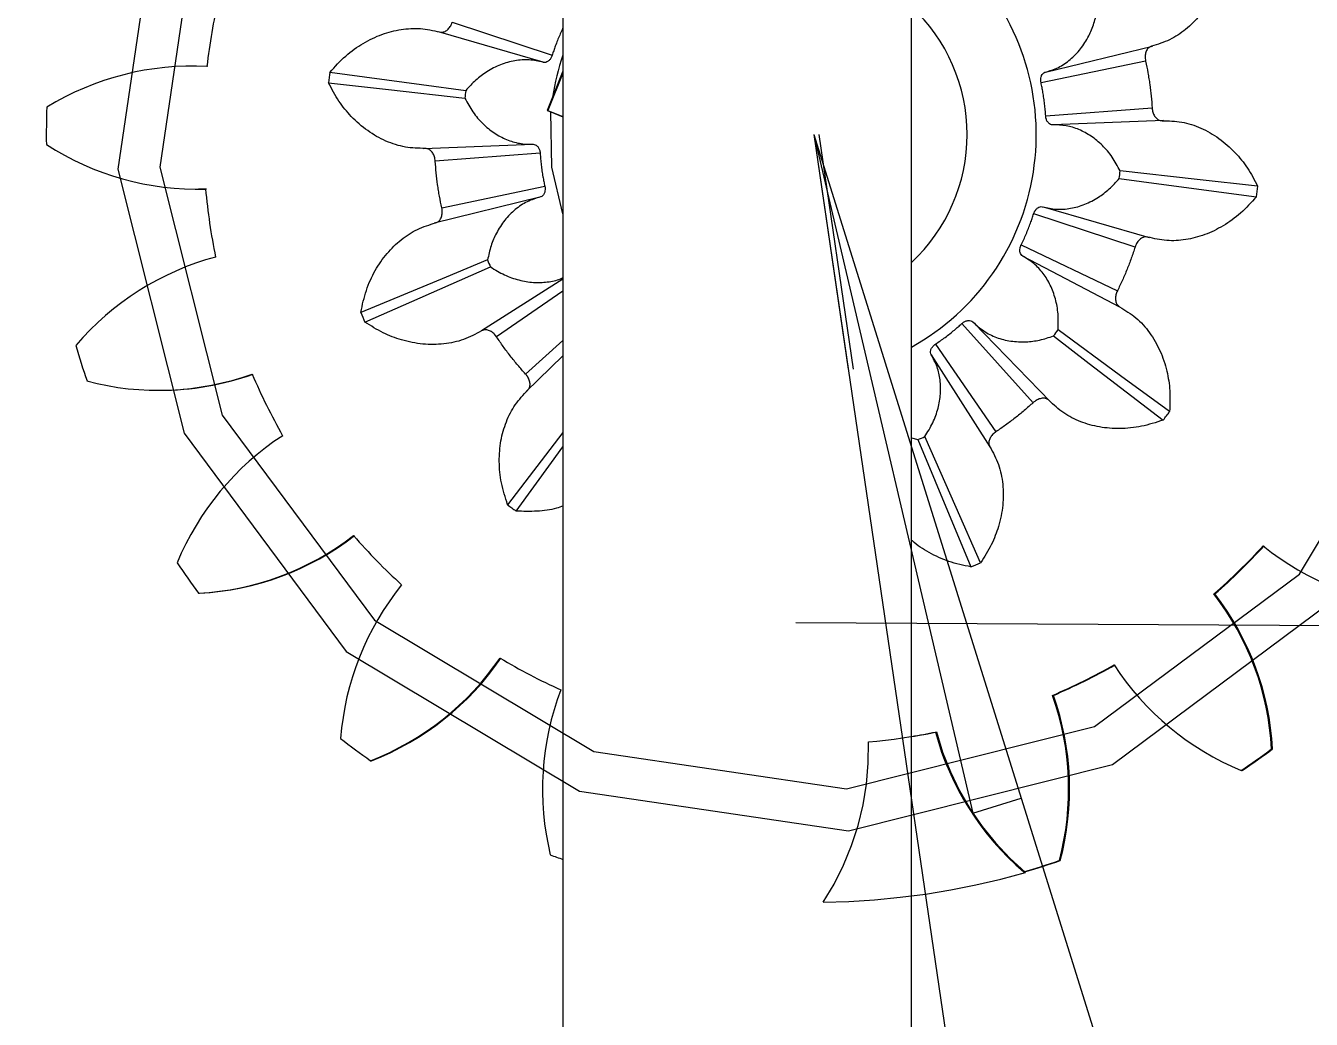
# Model space of a CAD drawing. Header units: millimetres. Extents: x -1795330 to -1787343, y -899964 to -866814.
# Drawn here: x -1787545.92 to -1787538.45, y -899894.9 to -899889.13 of the extents above; entities that cross this region are included whole.
import ezdxf

# ---------------------------------------------------------------- set-up
doc = ezdxf.new("R2010")
doc.units = ezdxf.units.MM
doc.linetypes.add('CENTERX2', pattern=[20.32, 12.7, -2.54, 2.54, -2.54])

msp = doc.modelspace()

# ---------------------------------------------------------------- linework, layer by layer
at = {"color": 7, "linetype": 'Continuous', "lineweight": 25}
for p, q in [((-1787542.7978, -899888.5291), (-1787542.7978, -899909.3366)), ((-1787540.7744, -899909.3366), (-1787540.7744, -899888.6349)), ((-1787543.4404, -899889.1129), (-1787542.8605, -899889.3058)), ((-1787542.9136, -899889.3463), (-1787543.5202, -899889.1689)), ((-1787539.9964, -899889.4037), (-1787539.3741, -899889.2519)), ((-1787539.4149, -899889.3402), (-1787540.0219, -899889.4654)), ((-1787544.942, -899889.3682), (-1787544.9476, -899889.3682)), ((-1787544.8592, -899889.3704), (-1787544.942, -899889.3682)), ((-1787542.7978, -899889.4101), (-1787542.8849, -899889.6258)), ((-1787542.7978, -899889.3987), (-1787542.8582, -899889.5481)), ((-1787542.8582, -899889.5481), (-1787542.8897, -899889.6258)), ((-1787542.8897, -899889.6258), (-1787542.8689, -899889.6341)), ((-1787542.8897, -899889.6258), (-1787542.8849, -899889.6258)), ((-1787542.8849, -899889.6258), (-1787542.7978, -899889.661)), ((-1787542.8689, -899889.6341), (-1787542.7978, -899889.6628)), ((-1787539.9949, -899889.6574), (-1787539.3767, -899889.6115)), ((-1787539.3115, -899889.685), (-1787539.9522, -899889.7095)), ((-1787543.6048, -899889.8468), (-1787542.9731, -899889.8223)), ((-1787542.9303, -899889.8744), (-1787543.5395, -899889.9202)), ((-1787544.9192, -899890.0828), (-1787544.9137, -899890.0828)), ((-1787544.8673, -899890.0822), (-1787544.9137, -899890.0828)), ((-1787543.5013, -899890.1916), (-1787542.9033, -899890.0664)), ((-1787542.9312, -899890.1285), (-1787543.5455, -899890.2805)), ((-1787539.4758, -899890.4189), (-1787540.0646, -899890.226)), ((-1787540.0096, -899890.1861), (-1787539.3933, -899890.3638)), ((-1787540.1372, -899890.4058), (-1787539.5784, -899890.6729)), ((-1787540.128, -899890.4715), (-1787539.8798, -899890.6013)), ((-1787542.7978, -899890.605), (-1787543.2709, -899890.9054)), ((-1787539.8798, -899890.6013), (-1787539.5653, -899890.7658)), ((-1787542.7978, -899890.6752), (-1787543.1835, -899890.9403)), ((-1787540.0678, -899891.3226), (-1787540.482, -899890.8633)), ((-1787540.4131, -899890.8577), (-1787539.9671, -899891.3182)), ((-1787543.0148, -899891.1562), (-1787542.7978, -899890.9607)), ((-1787540.6347, -899890.9827), (-1787540.2837, -899891.4913)), ((-1787542.7978, -899891.0511), (-1787543.0106, -899891.2571)), ((-1787540.6596, -899891.0444), (-1787540.3188, -899891.5784)), ((-1787545.1466, -899891.2507), (-1787545.141, -899891.2507)), ((-1787542.7978, -899891.4953), (-1787543.1193, -899891.915)), ((-1787540.7744, -899891.5273), (-1787540.7369, -899891.5366)), ((-1787544.9131, -899892.4292), (-1787544.9075, -899892.4292)), ((-1787539.0175, -899892.433), (-1787539.012, -899892.433)), ((-1787539.9557, -899893.0221), (-1787539.9501, -899893.0221)), ((-1787538.683, -899893.3328), (-1787538.6775, -899893.3328)), ((-1787543.9155, -899893.401), (-1787543.91, -899893.401)), ((-1787538.8538, -899893.4579), (-1787538.8594, -899893.4579)), ((-1787539.9156, -899893.9812), (-1787539.91, -899893.9812)), ((-1787540.1164, -899894.0457), (-1787540.122, -899894.0457))]:
    msp.add_line(p, q, dxfattribs=at)
at = {"color": 7, "linetype": 'CENTERX2'}
for p, q in [((-1787541.3407, -899889.7659), (-1787538.1946, -899911.1865)), ((-1787541.3407, -899889.7659), (-1787540.4171, -899893.7059)), ((-1787541.3407, -899889.7659), (-1787538.9328, -899897.4706)), ((-1787528.7455, -899892.6704), (-1787542.9089, -899892.5927)), ((-1787540.4171, -899893.7059), (-1787540.1367, -899893.6182))]:
    msp.add_line(p, q, dxfattribs=at)
at = {"color": 7, "linetype": 'Continuous'}
for p, q in [((-1787541.3407, -899889.7659), (-1787541.1408, -899891.1272)), ((-1787541.313, -899889.7659), (-1787541.113, -899891.1272))]:
    msp.add_line(p, q, dxfattribs=at)
at = {"color": 7, "linetype": 'CENTERX2', "flags": 128}
for points in [[(-1787544.9976, -899891.4989), (-1787544.0561, -899892.7664), (-1787542.7011, -899893.5772), (-1787541.1391, -899893.8077), (-1787539.6077, -899893.4228), (-1787538.3402, -899892.4813), (-1787537.5295, -899891.1263), (-1787537.299, -899889.5643), (-1787537.6838, -899888.0329), (-1787538.6253, -899886.7653), (-1787539.9803, -899885.9546), (-1787541.5423, -899885.7241), (-1787543.0737, -899886.1089), (-1787544.3412, -899887.0505), (-1787545.1519, -899888.4054), (-1787545.3824, -899889.9675), (-1787544.9976, -899891.4989)], [(-1787544.7771, -899891.3944), (-1787543.8923, -899892.5855), (-1787542.6191, -899893.3473), (-1787541.1513, -899893.5639), (-1787539.7123, -899893.2023), (-1787538.5212, -899892.3175), (-1787537.7593, -899891.0443), (-1787537.5427, -899889.5764), (-1787537.9043, -899888.1374), (-1787538.7891, -899886.9463), (-1787540.0623, -899886.1845), (-1787541.5302, -899885.9678), (-1787542.9692, -899886.3295), (-1787544.1602, -899887.2142), (-1787544.9221, -899888.4875), (-1787545.1387, -899889.9553), (-1787544.7771, -899891.3944)]]:
    msp.add_lwpolyline(points, dxfattribs=at)
at = {"color": 7, "linetype": 'Continuous', "lineweight": 25, "flags": 128}
for points in [[(-1787543.3625, -899889.5111), (-1787543.6196, -899889.4765), (-1787544.1516, -899889.4048)], [(-1787544.1591, -899889.4659), (-1787543.8115, -899889.5048), (-1787543.3678, -899889.5543)], [(-1787542.7978, -899890.2266), (-1787542.8623, -899889.9556), (-1787542.8689, -899889.6341)], [(-1787539.5675, -899890.0206), (-1787539.3081, -899890.0553), (-1787538.7715, -899890.127)], [(-1787538.764, -899890.0658), (-1787539.1146, -899890.027), (-1787539.5622, -899889.9774)], [(-1787543.2357, -899890.494), (-1787543.4755, -899890.5931), (-1787543.9718, -899890.7982)], [(-1787543.9477, -899890.8549), (-1787543.6274, -899890.714), (-1787543.2186, -899890.5341)], [(-1787539.2753, -899891.3744), (-1787539.5598, -899891.1663), (-1787539.9229, -899890.9005)], [(-1787539.9491, -899890.9353), (-1787539.7416, -899891.0944), (-1787539.3124, -899891.4237)], [(-1787540.3725, -899892.2521), (-1787540.515, -899891.9303), (-1787540.6968, -899891.5195)], [(-1787543.0701, -899891.9521), (-1787542.8634, -899891.6692), (-1787542.7978, -899891.5794)], [(-1787540.7369, -899891.5366), (-1787540.6366, -899891.7775), (-1787540.4292, -899892.2761)]]:
    msp.add_lwpolyline(points, dxfattribs=at)
at = {"color": 7, "linetype": 'Continuous', "flags": 128}
for points in [[(-1787541.0244, -899893.2925), (-1787540.9747, -899893.2877), (-1787540.9251, -899893.2822), (-1787540.8756, -899893.276), (-1787540.8262, -899893.269), (-1787540.7769, -899893.2614), (-1787540.7276, -899893.2532), (-1787540.6785, -899893.2442), (-1787540.6296, -899893.2345)], [(-1787540.6296, -899893.2345), (-1787540.5933, -899893.3515), (-1787540.5482, -899893.4655), (-1787540.4946, -899893.5757), (-1787540.4329, -899893.6816), (-1787540.3633, -899893.7825), (-1787540.2863, -899893.8778), (-1787540.2023, -899893.9671), (-1787540.1117, -899894.0497)], [(-1787541.286, -899894.2222), (-1787541.223, -899894.117), (-1787541.1682, -899894.0074), (-1787541.1219, -899893.8939), (-1787541.0843, -899893.7773), (-1787541.0556, -899893.6581), (-1787541.0359, -899893.5372), (-1787541.0255, -899893.415), (-1787541.0244, -899893.2925)], [(-1787541.286, -899894.2222), (-1787541.1373, -899894.2179), (-1787540.9888, -899894.2086), (-1787540.8406, -899894.1944), (-1787540.6931, -899894.1752), (-1787540.5463, -899894.1511), (-1787540.4003, -899894.1222), (-1787540.2554, -899894.0883), (-1787540.1117, -899894.0497)]]:
    msp.add_lwpolyline(points, dxfattribs=at)
at = {"color": 7, "linetype": 'Continuous', "lineweight": 25}
for centre, radius, start, end in [((-1787554.2144, -899888.1335), 29.8956, 4.37219, 313.15187), ((-1787554.2145, -899888.1335), 29.8753, 4.2514, 313.11046), ((-1787554.2145, -899888.1335), 23.9164, 2.96594, 295.38206), ((-1787554.2012, -899888.1335), 23.7054, 3.15434, 294.28487), ((-1787554.206, -899888.1333), 11.9986, 43.10697, 302.27021), ((-1787554.199, -899888.1336), 23.3021, 179.99934, 291.98463), ((-1787541.4623, -899889.7659), 1.4128, 299.13353, 43.07036), ((-1787541.3462, -899889.7659), 3.5408, 167.12517, 173.58641), ((-1787541.4623, -899889.7659), 1.0117, 312.83365, 47.16635), ((-1787541.4623, -899889.7659), 1.0117, 312.83365, 47.16635), ((-1787541.4622, -899889.7659), 1.4129, 160.96894, 171.13316), ((-1787544.9476, -899890.9869), 1.6187, 87.06856, 121.56358), ((-1787541.4615, -899889.7659), 2.7143, 172.35488, 173.65546), ((-1787541.4649, -899889.7659), 1.9146, 172.35376, 173.65658), ((-1787541.3461, -899889.7659), 4.4516, 177.96371, 180.74761), ((-1787544.9192, -899888.4642), 1.6187, 237.14771, 271.64271), ((-1787541.4651, -899889.7659), 1.9146, 352.35376, 353.65658), ((-1787541.3462, -899889.7659), 3.5408, 185.1249, 191.58614), ((-1787541.4616, -899889.7659), 2.7143, 352.35488, 353.65546), ((-1787544.394, -899892.0401), 1.6187, 105.06886, 139.56364), ((-1787541.465, -899889.7659), 1.9146, 202.35334, 203.65617), ((-1787541.4615, -899889.7659), 2.7143, 202.35446, 203.65505), ((-1787541.465, -899889.7659), 1.9145, 322.35406, 323.6569), ((-1787541.3461, -899889.7659), 4.4515, 195.96345, 198.74736), ((-1787545.1466, -899889.632), 1.6187, 255.14793, 289.64301), ((-1787545.141, -899889.632), 1.6187, 269.99995, 289.643), ((-1787541.3462, -899889.7659), 3.5408, 203.12467, 209.58594), ((-1787541.4616, -899889.7659), 2.7142, 322.35518, 323.65578), ((-1787543.542, -899892.8706), 1.6187, 123.06905, 157.56352), ((-1787541.465, -899889.7659), 1.9145, 292.35395, 293.6568), ((-1787541.4615, -899889.7659), 2.7142, 232.35435, 233.65496), ((-1787545.002, -899890.8129), 1.6187, 273.14824, 307.64319), ((-1787544.9964, -899890.8129), 1.6187, 273.14824, 307.64319), ((-1787541.3462, -899889.7659), 3.5407, 221.12455, 227.58588), ((-1787541.3463, -899889.7659), 3.5407, 311.12541, 317.58675), ((-1787541.3407, -899889.7659), 3.5407, 311.12541, 317.58675), ((-1787537.715, -899890.8949), 1.6187, 231.0681, 265.56304), ((-1787541.3462, -899889.7659), 4.4515, 213.96328, 216.74721), ((-1787541.4615, -899889.7659), 2.7142, 292.35507, 293.65569), ((-1787542.4752, -899893.3972), 1.6187, 141.06906, 175.56326), ((-1787540.2993, -899893.4217), 1.6187, 3.14806, 37.64224), ((-1787540.2938, -899893.4217), 1.6187, 3.14806, 37.64224), ((-1787544.4995, -899891.8914), 1.6187, 291.14851, 325.64319), ((-1787544.494, -899891.8914), 1.6187, 291.14851, 325.64319), ((-1787541.3462, -899889.766), 3.5407, 239.1246, 245.58599), ((-1787541.3463, -899889.766), 3.5407, 293.1253, 299.58669), ((-1787541.3407, -899889.766), 3.5407, 293.1253, 299.58669), ((-1787538.2416, -899891.9617), 1.6187, 213.06811, 247.56277), ((-1787541.2978, -899893.5683), 1.6187, 159.06889, 193.56295), ((-1787541.4802, -899893.5663), 1.6187, 345.14837, 19.64243), ((-1787541.4747, -899893.5663), 1.6187, 345.14837, 19.64243), ((-1787541.3463, -899889.766), 3.5407, 279.29403, 281.58648), ((-1787541.3407, -899889.766), 3.5407, 279.20304, 281.58648), ((-1787539.0721, -899892.8137), 1.6187, 195.0683, 229.56265), ((-1787541.3462, -899889.7659), 4.4514, 231.96326, 234.74721), ((-1787541.3463, -899889.766), 4.4514, 303.96408, 306.74803), ((-1787541.3407, -899889.766), 4.4514, 303.96408, 306.74803), ((-1787541.3463, -899889.766), 4.4514, 249.9634, 250.96782), ((-1787541.3463, -899889.766), 4.4514, 285.96391, 288.74788), ((-1787541.3407, -899889.766), 4.4514, 285.96391, 288.74788)]:
    msp.add_arc(centre, radius, start, end, dxfattribs=at)
for points, knots in [([(-1787538.9513, -899888.7335), (-1787538.9605, -899888.777), (-1787538.9789, -899888.8639), (-1787539.0313, -899888.9786), (-1787539.0986, -899889.078), (-1787539.1806, -899889.1584), (-1787539.2744, -899889.2204), (-1787539.3443, -899889.2423), (-1787539.3797, -899889.2533)], [0, 0, 0, 0, 0.165427, 0.330817, 0.496183, 0.661534, 0.82859, 1, 1, 1, 1]), ([(-1787539.997, -899889.4039), (-1787539.9713, -899889.3958), (-1787539.9199, -899889.3795), (-1787539.8509, -899889.3325), (-1787539.7909, -899889.271), (-1787539.7451, -899889.1989), (-1787539.7118, -899889.1209), (-1787539.7002, -899889.0657), (-1787539.6944, -899889.0377)], [0, 0, 0, 0, 0.1765728, 0.3531428, 0.5289233, 0.7020881, 0.8494103, 1, 1, 1, 1]), ([(-1787543.5149, -899889.1704), (-1787543.5088, -899889.1713), (-1787543.4966, -899889.1732), (-1787543.4772, -899889.1652), (-1787543.4597, -899889.15), (-1787543.4472, -899889.1314), (-1787543.4423, -899889.1181), (-1787543.4404, -899889.1129)], [0, 0, 0, 0, 0.214992, 0.430148, 0.646369, 0.862261, 1, 1, 1, 1]), ([(-1787544.1516, -899889.4048), (-1787544.1217, -899889.3718), (-1787544.0618, -899889.3058), (-1787543.9582, -899889.233), (-1787543.8493, -899889.1808), (-1787543.737, -899889.1525), (-1787543.6237, -899889.1459), (-1787543.5515, -899889.1622), (-1787543.5149, -899889.1704)], [0, 0, 0, 0, 0.165427, 0.330817, 0.496183, 0.661534, 0.82859, 1, 1, 1, 1]), ([(-1787542.7978, -899889.1467), (-1787542.7995, -899889.1501), (-1787542.8061, -899889.1638), (-1787542.8169, -899889.1883), (-1787542.8301, -899889.22), (-1787542.8416, -899889.2502), (-1787542.8518, -899889.2788), (-1787542.8576, -899889.2968), (-1787542.8605, -899889.3058)], [0, 0, 0, 0, 0.066425, 0.267168, 0.467911, 0.668654, 0.834284, 1, 1, 1, 1]), ([(-1787539.3797, -899889.2533), (-1787539.3854, -899889.2555), (-1787539.3968, -899889.26), (-1787539.4094, -899889.2766), (-1787539.4168, -899889.2984), (-1787539.4183, -899889.3208), (-1787539.4158, -899889.3348), (-1787539.4149, -899889.3402)], [0, 0, 0, 0, 0.214992, 0.430148, 0.646369, 0.862261, 1, 1, 1, 1]), ([(-1787542.9132, -899889.3465), (-1787542.9398, -899889.3406), (-1787542.993, -899889.3288), (-1787543.0771, -899889.3348), (-1787543.1606, -899889.3578), (-1787543.2369, -899889.3973), (-1787543.3054, -899889.448), (-1787543.3433, -899889.4899), (-1787543.3625, -899889.5111)], [0, 0, 0, 0, 0.176573, 0.353143, 0.528923, 0.702088, 0.84941, 1, 1, 1, 1]), ([(-1787542.8605, -899889.3058), (-1787542.8627, -899889.3114), (-1787542.8672, -899889.3227), (-1787542.8764, -899889.334), (-1787542.8866, -899889.3424), (-1787542.8979, -899889.3477), (-1787542.9077, -899889.348), (-1787542.9125, -899889.3467), (-1787542.9132, -899889.3465)], [0, 0, 0, 0, 0.213631, 0.427401, 0.53394, 0.749307, 0.966005, 1, 1, 1, 1]), ([(-1787539.4149, -899889.3402), (-1787539.4102, -899889.3626), (-1787539.4031, -899889.3962), (-1787539.3955, -899889.4414), (-1787539.3887, -899889.4865), (-1787539.3817, -899889.5432), (-1787539.3784, -899889.5887), (-1787539.3767, -899889.6115)], [0, 0, 0, 0, 0.250446, 0.375651, 0.500856, 0.750233, 1, 1, 1, 1]), ([(-1787540.0219, -899889.4654), (-1787540.0228, -899889.4594), (-1787540.0246, -899889.4474), (-1787540.0223, -899889.433), (-1787540.0177, -899889.4206), (-1787540.0107, -899889.4105), (-1787540.0025, -899889.4054), (-1787539.9977, -899889.4041), (-1787539.997, -899889.4039)], [0, 0, 0, 0, 0.213631, 0.427401, 0.53394, 0.749307, 0.966005, 1, 1, 1, 1]), ([(-1787543.5978, -899889.8465), (-1787543.6363, -899889.8456), (-1787543.7131, -899889.8439), (-1787543.8263, -899889.8073), (-1787543.9328, -899889.7475), (-1787544.0244, -899889.6674), (-1787544.1017, -899889.5738), (-1787544.1398, -899889.5022), (-1787544.1591, -899889.4659)], [0, 0, 0, 0, 0.175733, 0.351447, 0.526228, 0.698639, 0.847622, 1, 1, 1, 1]), ([(-1787539.9949, -899889.6574), (-1787539.9957, -899889.6459), (-1787539.9973, -899889.6231), (-1787540.0009, -899889.5889), (-1787540.0054, -899889.5549), (-1787540.0105, -899889.523), (-1787540.0159, -899889.4931), (-1787540.0199, -899889.4746), (-1787540.0219, -899889.4654)], [0, 0, 0, 0, 0.176973, 0.353945, 0.530918, 0.70789, 0.853907, 1, 1, 1, 1]), ([(-1787543.3678, -899889.5543), (-1787543.3528, -899889.582), (-1787543.3229, -899889.6373), (-1787543.2641, -899889.7047), (-1787543.1981, -899889.7588), (-1787543.126, -899889.797), (-1787543.0497, -899889.8205), (-1787542.9978, -899889.8216), (-1787542.9715, -899889.8222)], [0, 0, 0, 0, 0.165893, 0.331745, 0.49757, 0.663381, 0.829571, 1, 1, 1, 1]), ([(-1787539.954, -899889.7096), (-1787539.9583, -899889.7091), (-1787539.967, -899889.7083), (-1787539.9768, -899889.7009), (-1787539.9851, -899889.6908), (-1787539.9915, -899889.678), (-1787539.9943, -899889.6651), (-1787539.9948, -899889.6582), (-1787539.9949, -899889.6574)], [0, 0, 0, 0, 0.215426, 0.431016, 0.538172, 0.75422, 0.969928, 1, 1, 1, 1]), ([(-1787539.3767, -899889.6115), (-1787539.3756, -899889.62), (-1787539.3734, -899889.637), (-1787539.363, -899889.6593), (-1787539.3486, -899889.676), (-1787539.3331, -899889.6846), (-1787539.323, -899889.6851), (-1787539.3189, -899889.6853)], [0, 0, 0, 0, 0.213087, 0.426318, 0.641214, 0.857337, 1, 1, 1, 1]), ([(-1787539.5622, -899889.9774), (-1787539.577, -899889.9497), (-1787539.6066, -899889.8944), (-1787539.6647, -899889.827), (-1787539.7299, -899889.773), (-1787539.8012, -899889.7348), (-1787539.8767, -899889.7113), (-1787539.928, -899889.7101), (-1787539.954, -899889.7096)], [0, 0, 0, 0, 0.165893, 0.331745, 0.49757, 0.663381, 0.829571, 1, 1, 1, 1]), ([(-1787539.3189, -899889.6853), (-1787539.2809, -899889.6861), (-1787539.2049, -899889.6879), (-1787539.093, -899889.7244), (-1787538.9877, -899889.7842), (-1787538.8971, -899889.8643), (-1787538.8207, -899889.958), (-1787538.783, -899890.0296), (-1787538.764, -899890.0658)], [0, 0, 0, 0, 0.1757325, 0.3514472, 0.526228, 0.6986387, 0.8476216, 1, 1, 1, 1]), ([(-1787543.5395, -899889.9202), (-1787543.5406, -899889.9118), (-1787543.5428, -899889.8948), (-1787543.5533, -899889.8725), (-1787543.5678, -899889.8558), (-1787543.5836, -899889.8472), (-1787543.5938, -899889.8467), (-1787543.5978, -899889.8465)], [0, 0, 0, 0, 0.213087, 0.426318, 0.641214, 0.857337, 1, 1, 1, 1]), ([(-1787542.9715, -899889.8222), (-1787542.9672, -899889.8226), (-1787542.9585, -899889.8235), (-1787542.9485, -899889.8309), (-1787542.9402, -899889.8409), (-1787542.9337, -899889.8538), (-1787542.9308, -899889.8667), (-1787542.9303, -899889.8736), (-1787542.9303, -899889.8744)], [0, 0, 0, 0, 0.215426, 0.431016, 0.538172, 0.75422, 0.969928, 1, 1, 1, 1]), ([(-1787542.9303, -899889.8744), (-1787542.9295, -899889.8858), (-1787542.9279, -899889.9087), (-1787542.9243, -899889.9428), (-1787542.9198, -899889.9769), (-1787542.9147, -899890.0088), (-1787542.9092, -899890.0387), (-1787542.9053, -899890.0571), (-1787542.9033, -899890.0664)], [0, 0, 0, 0, 0.1769726, 0.3539451, 0.5309176, 0.7078901, 0.853907, 1, 1, 1, 1]), ([(-1787543.5013, -899890.1916), (-1787543.506, -899890.1692), (-1787543.5131, -899890.1355), (-1787543.5207, -899890.0904), (-1787543.5275, -899890.0452), (-1787543.5345, -899889.9885), (-1787543.5378, -899889.943), (-1787543.5395, -899889.9202)], [0, 0, 0, 0, 0.250446, 0.375651, 0.500856, 0.750233, 1, 1, 1, 1]), ([(-1787540.0124, -899890.1853), (-1787539.9861, -899890.1912), (-1787539.9335, -899890.203), (-1787539.8503, -899890.197), (-1787539.7676, -899890.1739), (-1787539.692, -899890.1345), (-1787539.6241, -899890.0838), (-1787539.5865, -899890.0418), (-1787539.5675, -899890.0206)], [0, 0, 0, 0, 0.176573, 0.353143, 0.528923, 0.702088, 0.84941, 1, 1, 1, 1]), ([(-1787542.9033, -899890.0664), (-1787542.9024, -899890.0724), (-1787542.9006, -899890.0844), (-1787542.9029, -899890.0987), (-1787542.9076, -899890.1111), (-1787542.9147, -899890.1213), (-1787542.923, -899890.1264), (-1787542.9279, -899890.1277), (-1787542.9285, -899890.1279)], [0, 0, 0, 0, 0.2136311, 0.4274009, 0.5339398, 0.7493071, 0.9660055, 1, 1, 1, 1]), ([(-1787542.9285, -899890.1279), (-1787542.9546, -899890.136), (-1787543.0066, -899890.1522), (-1787543.0765, -899890.1992), (-1787543.1373, -899890.2608), (-1787543.1838, -899890.3329), (-1787543.2177, -899890.4109), (-1787543.2296, -899890.4661), (-1787543.2357, -899890.494)], [0, 0, 0, 0, 0.1765728, 0.3531428, 0.5289233, 0.7020881, 0.8494103, 1, 1, 1, 1]), ([(-1787538.7715, -899890.127), (-1787538.8011, -899890.16), (-1787538.8605, -899890.2259), (-1787538.9631, -899890.2988), (-1787539.071, -899890.3509), (-1787539.1821, -899890.3793), (-1787539.2943, -899890.3859), (-1787539.3657, -899890.3696), (-1787539.4019, -899890.3613)], [0, 0, 0, 0, 0.165427, 0.330817, 0.496183, 0.661534, 0.82859, 1, 1, 1, 1]), ([(-1787543.5371, -899890.2785), (-1787543.5313, -899890.2762), (-1787543.5198, -899890.2718), (-1787543.507, -899890.2551), (-1787543.4995, -899890.2333), (-1787543.498, -899890.2109), (-1787543.5004, -899890.197), (-1787543.5013, -899890.1916)], [0, 0, 0, 0, 0.214992, 0.430148, 0.646369, 0.862261, 1, 1, 1, 1]), ([(-1787540.1372, -899890.4058), (-1787540.1322, -899890.3955), (-1787540.1222, -899890.3749), (-1787540.1083, -899890.3435), (-1787540.0951, -899890.3118), (-1787540.0835, -899890.2816), (-1787540.0734, -899890.253), (-1787540.0676, -899890.235), (-1787540.0646, -899890.226)], [0, 0, 0, 0, 0.176973, 0.353945, 0.530918, 0.70789, 0.853907, 1, 1, 1, 1]), ([(-1787540.0646, -899890.226), (-1787540.0624, -899890.2204), (-1787540.058, -899890.2091), (-1787540.0488, -899890.1978), (-1787540.0387, -899890.1894), (-1787540.0275, -899890.1841), (-1787540.0178, -899890.1838), (-1787540.013, -899890.1851), (-1787540.0124, -899890.1853)], [0, 0, 0, 0, 0.2136311, 0.4274009, 0.5339398, 0.7493071, 0.9660055, 1, 1, 1, 1]), ([(-1787543.9718, -899890.7982), (-1787543.9623, -899890.7547), (-1787543.9434, -899890.6678), (-1787543.8901, -899890.5532), (-1787543.8217, -899890.4538), (-1787543.7386, -899890.3734), (-1787543.6436, -899890.3113), (-1787543.5729, -899890.2895), (-1787543.5371, -899890.2785)], [0, 0, 0, 0, 0.165427, 0.330817, 0.496183, 0.661534, 0.82859, 1, 1, 1, 1]), ([(-1787540.128, -899890.4715), (-1787540.1315, -899890.469), (-1787540.1386, -899890.4639), (-1787540.1434, -899890.4525), (-1787540.1455, -899890.4397), (-1787540.1446, -899890.4253), (-1787540.1406, -899890.4128), (-1787540.1376, -899890.4065), (-1787540.1372, -899890.4058)], [0, 0, 0, 0, 0.215426, 0.431016, 0.538172, 0.75422, 0.969928, 1, 1, 1, 1]), ([(-1787539.4019, -899890.3613), (-1787539.4079, -899890.3604), (-1787539.42, -899890.3586), (-1787539.4393, -899890.3666), (-1787539.4566, -899890.3817), (-1787539.469, -899890.4004), (-1787539.4739, -899890.4137), (-1787539.4758, -899890.4189)], [0, 0, 0, 0, 0.214992, 0.430148, 0.646369, 0.862261, 1, 1, 1, 1]), ([(-1787539.9229, -899890.9005), (-1787539.9219, -899890.8691), (-1787539.9198, -899890.8063), (-1787539.9364, -899890.7187), (-1787539.9658, -899890.6391), (-1787540.0084, -899890.5702), (-1787540.0619, -899890.5119), (-1787540.1058, -899890.4851), (-1787540.128, -899890.4715)], [0, 0, 0, 0, 0.165893, 0.331745, 0.49757, 0.663381, 0.829571, 1, 1, 1, 1]), ([(-1787539.4758, -899890.4189), (-1787539.4829, -899890.4406), (-1787539.4936, -899890.4733), (-1787539.5095, -899890.5162), (-1787539.5263, -899890.5587), (-1787539.5486, -899890.6113), (-1787539.5684, -899890.6523), (-1787539.5784, -899890.6729)], [0, 0, 0, 0, 0.2504464, 0.3756512, 0.5008559, 0.7502334, 1, 1, 1, 1]), ([(-1787543.2186, -899890.5341), (-1787543.1918, -899890.5506), (-1787543.1382, -899890.5837), (-1787543.0536, -899890.6127), (-1787542.9692, -899890.6269), (-1787542.8881, -899890.6234), (-1787542.8302, -899890.6128), (-1787542.8026, -899890.5989), (-1787542.7978, -899890.5965)], [0, 0, 0, 0, 0.192013, 0.38398, 0.575916, 0.767834, 0.960192, 1, 1, 1, 1]), ([(-1787539.5784, -899890.6729), (-1787539.5817, -899890.6808), (-1787539.5883, -899890.6966), (-1787539.5904, -899890.7212), (-1787539.5863, -899890.7429), (-1787539.5771, -899890.7581), (-1787539.5686, -899890.7636), (-1787539.5653, -899890.7658)], [0, 0, 0, 0, 0.213087, 0.426318, 0.641214, 0.857337, 1, 1, 1, 1]), ([(-1787539.5653, -899890.7658), (-1787539.5328, -899890.7857), (-1787539.4679, -899890.8254), (-1787539.3893, -899890.9133), (-1787539.3281, -899891.0181), (-1787539.2898, -899891.133), (-1787539.2705, -899891.2525), (-1787539.2737, -899891.3335), (-1787539.2753, -899891.3744)], [0, 0, 0, 0, 0.175733, 0.351447, 0.526228, 0.698639, 0.847622, 1, 1, 1, 1]), ([(-1787540.482, -899890.8633), (-1787540.4772, -899890.8596), (-1787540.4678, -899890.852), (-1787540.4542, -899890.8468), (-1787540.4412, -899890.8446), (-1787540.4289, -899890.8457), (-1787540.4204, -899890.8503), (-1787540.4169, -899890.8538), (-1787540.4164, -899890.8543)], [0, 0, 0, 0, 0.213631, 0.427401, 0.53394, 0.749307, 0.966005, 1, 1, 1, 1]), ([(-1787540.4164, -899890.8543), (-1787540.3966, -899890.8726), (-1787540.357, -899890.9093), (-1787540.282, -899890.946), (-1787540.1989, -899890.9675), (-1787540.1137, -899890.9714), (-1787540.0297, -899890.9615), (-1787539.9762, -899890.9441), (-1787539.9491, -899890.9353)], [0, 0, 0, 0, 0.176573, 0.353143, 0.528923, 0.702088, 0.84941, 1, 1, 1, 1]), ([(-1787543.2709, -899890.9054), (-1787543.3047, -899890.9238), (-1787543.3722, -899890.9605), (-1787543.4885, -899890.9851), (-1787543.6107, -899890.9863), (-1787543.7301, -899890.9625), (-1787543.844, -899890.9198), (-1787543.9128, -899890.8767), (-1787543.9477, -899890.8549)], [0, 0, 0, 0, 0.175733, 0.351447, 0.526228, 0.698639, 0.847622, 1, 1, 1, 1]), ([(-1787543.1835, -899890.9403), (-1787543.1887, -899890.9335), (-1787543.1991, -899890.9199), (-1787543.2193, -899890.9058), (-1787543.2403, -899890.8986), (-1787543.2582, -899890.8989), (-1787543.2673, -899890.9036), (-1787543.2709, -899890.9054)], [0, 0, 0, 0, 0.2130869, 0.4263184, 0.6412136, 0.8573371, 1, 1, 1, 1]), ([(-1787540.6347, -899890.9827), (-1787540.6253, -899890.9763), (-1787540.6063, -899890.9635), (-1787540.5785, -899890.9433), (-1787540.5512, -899890.9224), (-1787540.5261, -899890.902), (-1787540.503, -899890.8823), (-1787540.489, -899890.8697), (-1787540.482, -899890.8633)], [0, 0, 0, 0, 0.176973, 0.353945, 0.530918, 0.70789, 0.853907, 1, 1, 1, 1]), ([(-1787543.0148, -899891.1562), (-1787543.03, -899891.1391), (-1787543.053, -899891.1135), (-1787543.0821, -899891.0783), (-1787543.1106, -899891.0425), (-1787543.145, -899890.9969), (-1787543.1706, -899890.9592), (-1787543.1835, -899890.9403)], [0, 0, 0, 0, 0.250446, 0.375651, 0.500856, 0.750233, 1, 1, 1, 1]), ([(-1787540.6596, -899891.0444), (-1787540.6614, -899891.0404), (-1787540.665, -899891.0325), (-1787540.6634, -899891.0202), (-1787540.6588, -899891.008), (-1787540.6509, -899890.9959), (-1787540.6412, -899890.9871), (-1787540.6354, -899890.9832), (-1787540.6347, -899890.9827)], [0, 0, 0, 0, 0.215426, 0.431016, 0.538172, 0.75422, 0.969928, 1, 1, 1, 1]), ([(-1787540.6968, -899891.5195), (-1787540.6802, -899891.4928), (-1787540.647, -899891.4394), (-1787540.6175, -899891.3551), (-1787540.6031, -899891.2712), (-1787540.6055, -899891.19), (-1787540.6227, -899891.1126), (-1787540.6472, -899891.0673), (-1787540.6596, -899891.0444)], [0, 0, 0, 0, 0.165893, 0.331745, 0.49757, 0.663381, 0.829571, 1, 1, 1, 1]), ([(-1787543.0023, -899891.2492), (-1787542.9984, -899891.2444), (-1787542.9907, -899891.2348), (-1787542.9879, -899891.214), (-1787542.9922, -899891.1914), (-1787543.0022, -899891.1712), (-1787543.0112, -899891.1604), (-1787543.0148, -899891.1562)], [0, 0, 0, 0, 0.214992, 0.430148, 0.646369, 0.862261, 1, 1, 1, 1]), ([(-1787543.1193, -899891.915), (-1787543.1328, -899891.8727), (-1787543.1599, -899891.7881), (-1787543.1709, -899891.6624), (-1787543.1614, -899891.5424), (-1787543.1295, -899891.4315), (-1787543.0782, -899891.3306), (-1787543.0278, -899891.2765), (-1787543.0023, -899891.2492)], [0, 0, 0, 0, 0.165427, 0.330817, 0.496183, 0.661534, 0.82859, 1, 1, 1, 1]), ([(-1787539.9751, -899891.3098), (-1787539.9799, -899891.306), (-1787539.9894, -899891.2983), (-1787540.0101, -899891.2956), (-1787540.0327, -899891.3), (-1787540.0528, -899891.31), (-1787540.0636, -899891.319), (-1787540.0678, -899891.3226)], [0, 0, 0, 0, 0.2149924, 0.4301481, 0.6463693, 0.8622608, 1, 1, 1, 1]), ([(-1787540.0678, -899891.3226), (-1787540.0849, -899891.3378), (-1787540.1105, -899891.3608), (-1787540.1457, -899891.3899), (-1787540.1815, -899891.4184), (-1787540.2271, -899891.4528), (-1787540.2648, -899891.4784), (-1787540.2837, -899891.4913)], [0, 0, 0, 0, 0.250446, 0.375651, 0.500856, 0.750233, 1, 1, 1, 1]), ([(-1787539.3124, -899891.4237), (-1787539.3546, -899891.4373), (-1787539.4389, -899891.4646), (-1787539.5642, -899891.4762), (-1787539.6836, -899891.4671), (-1787539.7939, -899891.4358), (-1787539.8943, -899891.3852), (-1787539.948, -899891.3351), (-1787539.9751, -899891.3098)], [0, 0, 0, 0, 0.165427, 0.330817, 0.496183, 0.661534, 0.82859, 1, 1, 1, 1]), ([(-1787540.2837, -899891.4913), (-1787540.2905, -899891.4965), (-1787540.3041, -899891.5069), (-1787540.3183, -899891.5271), (-1787540.3256, -899891.5479), (-1787540.3253, -899891.5658), (-1787540.3207, -899891.5748), (-1787540.3188, -899891.5784)], [0, 0, 0, 0, 0.213087, 0.426318, 0.641214, 0.857337, 1, 1, 1, 1]), ([(-1787540.3188, -899891.5784), (-1787540.3007, -899891.612), (-1787540.2644, -899891.679), (-1787540.2404, -899891.7947), (-1787540.2398, -899891.9164), (-1787540.2642, -899892.0353), (-1787540.3073, -899892.1487), (-1787540.3506, -899892.2173), (-1787540.3725, -899892.2521)], [0, 0, 0, 0, 0.175733, 0.351447, 0.526228, 0.698639, 0.847622, 1, 1, 1, 1]), ([(-1787542.7978, -899891.9227), (-1787542.8101, -899891.9271), (-1787542.8565, -899891.9439), (-1787542.9483, -899891.9559), (-1787543.0292, -899891.9534), (-1787543.0701, -899891.9521)], [0, 0, 0, 0, 0.151491, 0.570965, 1, 1, 1, 1]), ([(-1787540.4292, -899892.2761), (-1787540.4727, -899892.2669), (-1787540.5595, -899892.2484), (-1787540.6721, -899892.1944), (-1787540.7445, -899892.1506), (-1787540.7726, -899892.1214), (-1787540.7744, -899892.1195)], [0, 0, 0, 0, 0.326005, 0.651937, 0.977819, 1, 1, 1, 1])]:
    msp.add_open_spline(points, degree=3, knots=knots, dxfattribs=at)

doc.saveas('drawing.dxf')
